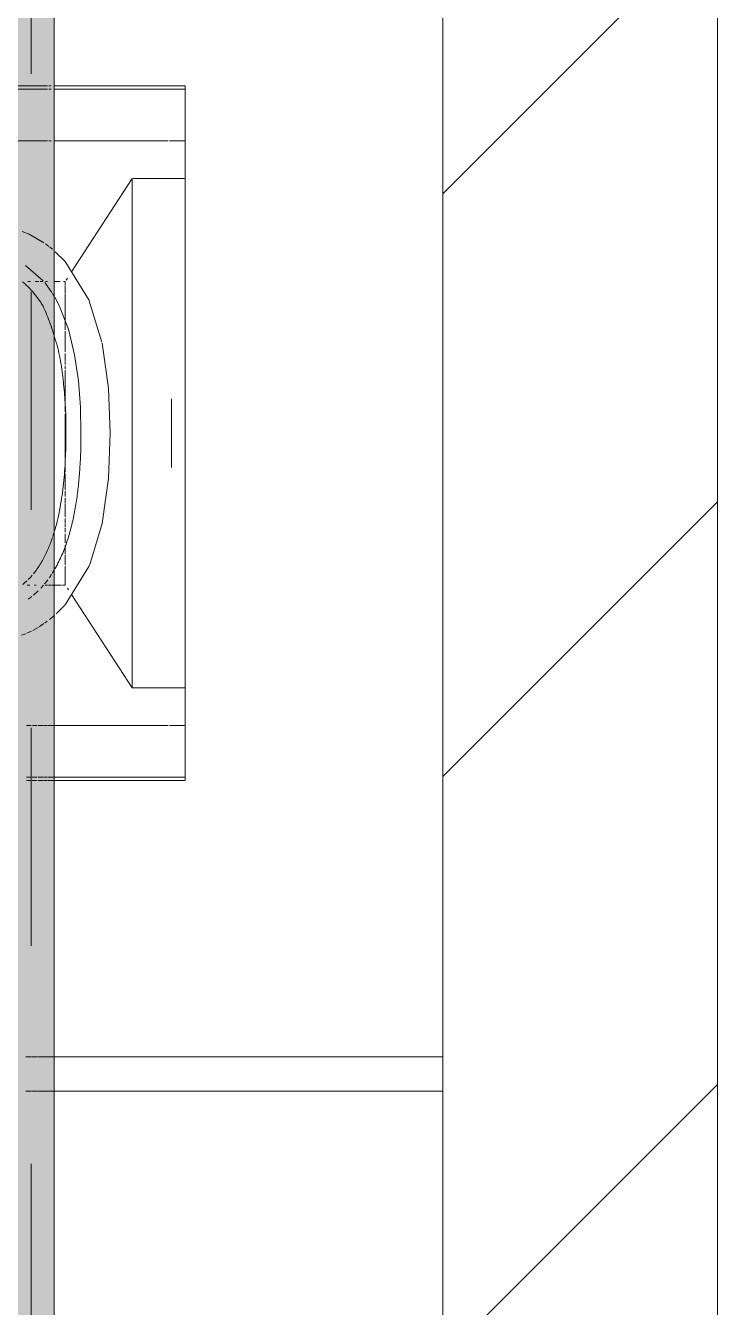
# Model space of a CAD drawing. Header units: millimetres. Extents: x -4000 to 187956, y -58990 to 162485.
# Drawn here: x 12146 to 12650, y 136797 to 137730 of the extents above; entities that cross this region are included whole.
import ezdxf

# ---------------------------------------------------------------- set-up
doc = ezdxf.new("R2010")
doc.units = ezdxf.units.MM
doc.linetypes.add('Dash 1_16_', pattern=[317.5, 158.75, -158.75])
for name, color, linetype, lineweight in [('A-WALL', 113, 'Continuous', 13), ('A-WALL-PATT', 111, 'Continuous', 13), ('P-PIPE', 3, 'Continuous', 9), ('P-PIPE-CNTR', 3, 'Continuous', 9), ('P-SANR-FIXT', 6, 'Continuous', 9)]:
    doc.layers.add(name, color=color, linetype=linetype, lineweight=lineweight)

# ---------------------------------------------------------------- blocks, each defined once
blk = doc.blocks.new('WCPan-SquattingPan-Vitra-ArkitektSeries-5952 - CMPX502N-V829-FFS - TANG 1')
at = {"layer": 'P-SANR-FIXT', "color": 252}
for p, q in [((-212.88, 212.38), (-252.96, 212.38)), ((-212.88, 200.95), (-212.88, 212.38)), ((-212.88, 212.38), (-185.38, 212.38)), ((-185.38, 212.38), (-185.38, 174.12)), ((-23.55, 212.38), (-185.38, 212.38)), ((25, 212.38), (-25, 212.38)), ((25, 212.38), (-25, 212.38)), ((185.5, 212.38), (25, 212.38)), ((185.5, 173.73), (185.5, 212.38)), ((185.5, 212.38), (212.95, 212.38)), ((212.95, 212.38), (212.95, 200.97)), ((252.96, 212.38), (212.95, 212.38)), ((-212.88, 116.72), (-212.88, 199.94)), ((-25, 202.38), (25, 202.38)), ((-25, 202.38), (25, 202.38)), ((212.95, 199.81), (212.95, 116.81)), ((-185.38, 173.73), (-117.46, 129.49)), ((185.5, 173.73), (-184.71, 173.73)), ((117.43, 129.42), (185.5, 173.73)), ((-12.54, 124.95), (10.49, 124.95)), ((33.54, 124.95), (36.64, 124.95)), ((59.11, 124.95), (60.87, 124.95)), ((66.03, 124.95), (68.38, 124.95))]:
    blk.add_line(p, q, dxfattribs=at)
at = {"layer": 'P-SANR-FIXT', "color": 250}
for p, q in [((-252.96, 212.38), (-250.56, 212.38)), ((-252.96, 212.38), (-252.96, 116.71)), ((250.56, 212.38), (-250.56, 212.38)), ((-250.56, 212.38), (-250.56, 116.71)), ((250.56, 212.38), (250.56, 116.82)), ((252.96, 212.38), (250.56, 212.38)), ((252.96, 116.82), (252.96, 212.38))]:
    blk.add_line(p, q, dxfattribs=at)
at = {"layer": 'P-SANR-FIXT', "color": 253}
for p, q in [((20.23, 212.38), (-23.55, 212.38)), ((25, 212.38), (21.03, 212.38)), ((-112.87, 126.5), (-111.36, 125.51)), ((-110.49, 124.95), (-110.49, 123.57)), ((-110.49, 124.95), (-107.53, 124.95)), ((-107.06, 124.95), (-102.01, 124.95)), ((-101.59, 124.95), (-75.34, 124.95)), ((-74.25, 124.95), (-59.19, 124.95)), ((-58.16, 124.95), (-52.57, 124.95)), ((-51.98, 124.95), (-49.94, 124.95)), ((-49.02, 124.95), (-46.95, 124.95)), ((-45.86, 124.95), (-15.47, 124.95)), ((-14.16, 124.95), (-12.54, 124.95)), ((10.49, 124.95), (13.84, 124.95)), ((14.05, 124.95), (18.61, 124.95)), ((19.02, 124.95), (21.03, 124.95)), ((21.58, 124.95), (24.06, 124.95)), ((24.95, 124.95), (28.47, 124.95)), ((29.53, 124.95), (31.4, 124.95)), ((31.85, 124.95), (33.54, 124.95)), ((36.64, 124.95), (41.26, 124.95)), ((42.18, 124.95), (45.98, 124.95)), ((47.25, 124.95), (50.8, 124.95)), ((51.1, 124.95), (52.91, 124.95)), ((52.97, 124.95), (59.11, 124.95)), ((62.03, 124.95), (65.41, 124.95)), ((69.22, 124.95), (71.99, 124.95)), ((73.28, 124.95), (76.77, 124.95)), ((76.95, 124.95), (79.82, 124.95)), ((81.63, 124.95), (87.76, 124.95)), ((88.55, 124.95), (95.86, 124.95)), ((96.73, 124.95), (110.44, 124.95)), ((110.55, 123.02), (110.55, 124.91)), ((110.55, 116.88), (110.55, 122.11)), ((112.91, 126.48), (114.09, 127.25)), ((-110.49, 121.25), (-110.49, 116.74)), ((110.55, 115.04), (110.55, 116.35))]:
    blk.add_line(p, q, dxfattribs=at)
at = {"layer": 'P-SANR-FIXT', "color": 16}
for p, q in [((-252.96, 114.68), (-252.96, 112.96)), ((-252.96, 112.02), (-252.96, 86.69)), ((-250.56, 114.68), (-250.56, 112.96)), ((-250.56, 112.02), (-250.56, 86.69)), ((-102.53, 115.17), (-109.64, 109.96)), ((-99.89, 116.8), (-101.76, 115.66)), ((250.56, 116.35), (250.56, 114.95)), ((250.56, 114.68), (250.56, 112.46)), ((250.56, 112.02), (250.56, 109.14)), ((252.96, 114.95), (252.96, 116.35)), ((252.96, 112.46), (252.96, 114.68)), ((252.96, 109.13), (252.96, 112.02)), ((-111.06, 108.75), (-122.13, 95.93)), ((250.56, 108.57), (250.56, 105.2)), ((250.56, 104.54), (250.56, 100.93)), ((252.96, 105.2), (252.96, 108.57)), ((252.96, 100.92), (252.96, 104.54)), ((250.56, 100.22), (250.56, 96.61)), ((252.96, 96.6), (252.96, 100.22))]:
    blk.add_line(p, q, dxfattribs=at)
at = {"layer": 'P-SANR-FIXT', "color": 243}
for p, q in [((-212.88, 112.92), (-212.88, 114.68)), ((-212.88, 86.65), (-212.88, 112.02)), ((-137.86, 110.5), (-136.04, 112.94)), ((-135.39, 113.77), (-133.91, 115.59)), ((133.91, 115.59), (135.6, 113.5)), ((212.95, 114.68), (212.95, 112.5)), ((212.95, 112.02), (212.95, 109.19)), ((136.88, 111.84), (138.12, 110.13)), ((138.65, 109.38), (140.88, 106)), ((141.43, 105.1), (143.54, 101.36)), ((212.95, 108.57), (212.95, 105.26)), ((212.95, 104.54), (212.95, 100.99)), ((145.99, 96.11), (147.13, 93.06)), ((212.95, 100.22), (212.95, 96.67))]:
    blk.add_line(p, q, dxfattribs=at)
at = {"layer": 'P-SANR-FIXT', "color": 9}
for p, q in [((-110.49, 112.02), (-110.49, 110.58)), ((110.55, 112.66), (110.55, 114.68)), ((110.55, 110.19), (110.55, 112.02)), ((-110.49, 108.57), (-110.49, 106.65)), ((-110.49, 105.75), (-110.49, 104.54)), ((-110.49, 104.37), (-110.49, 102.94)), ((110.55, 102.5), (110.55, 103.79)), ((-110.49, 99.61), (-110.49, 97.69)), ((110.55, 97.22), (110.55, 99.08))]:
    blk.add_line(p, q, dxfattribs=at)
at = {"layer": 'P-SANR-FIXT', "color": 25}
for p, q in [((132.52, 117.21), (133.62, 115.93)), ((212.95, 116.35), (212.95, 114.98))]:
    blk.add_line(p, q, dxfattribs=at)
at = {"layer": 'P-SANR-FIXT', "color": 252, "flags": 128}
for points in [[(-132.19, 117.59), (-125.05, 124.81), (-97.11, 142.05), (-66.3, 151.6)], [(-65.64, 151.75), (-32.88, 156.4), (0, 157.68)], [(0, 157.68), (32.87, 156.4), (65.64, 151.75), (94.17, 143.32)], [(94.37, 143.24), (97.11, 142.05), (125.05, 124.81), (131.47, 118.39)]]:
    blk.add_lwpolyline(points, dxfattribs=at)
at = {"layer": 'P-SANR-FIXT', "color": 250, "flags": 128}
blk.add_lwpolyline([(0, 136.38), (-19.05, 135.95), (-38.22, 134.5), (-57.15, 131.73), (-75.73, 127.21), (-93.56, 120.23), (-98.98, 117.34)], dxfattribs=at)
at = {"layer": 'P-SANR-FIXT', "color": 243, "flags": 128}
for points in [[(-146.98, 93.49), (-144.85, 98.72), (-138.65, 109.38)], [(144.05, 100.38), (144.85, 98.72), (145.65, 96.94)]]:
    blk.add_lwpolyline(points, dxfattribs=at)
at = {"layer": 'P-SANR-FIXT', "color": 250}
for points, knots in [([(98.79, 117.45), (97.86, 117.99), (93.7, 120.28), (86.05, 123.75), (75.88, 127.3), (65.19, 130.16), (54.55, 132.3), (43.7, 133.93), (32.53, 135.12), (17.68, 136.15), (6.8, 136.38), (0, 136.38)], [0.3361599, 0.3361599, 0.3361599, 0.3361599, 0.3571429, 0.4285714, 0.5, 0.5714286, 0.6428571, 0.7142857, 0.7857143, 0.8571429, 1, 1, 1, 1]), ([(-70.01, 117.21), (-68.94, 117.53), (-66.6, 118.24), (-62.99, 119.24), (-59.33, 120.14), (-55.74, 120.91), (-50.87, 121.81), (-44.72, 122.74), (-37.27, 123.6), (-29.83, 124.31), (-22.41, 124.89), (-12.48, 125.39), (-5, 125.49), (0, 125.43)], [-0.1121353, -0.1121353, -0.1121353, -0.1121353, -0.1071429, -0.1011905, -0.0952381, -0.0892857, -0.0833333, -0.0714286, -0.0595238, -0.047619, -0.0357143, -0.0238095, 0, 0, 0, 0]), ([(0, 125.43), (5.34, 125.43), (13.8, 125.28), (25.48, 124.65), (34.36, 123.93), (43.13, 122.93), (51.71, 121.64), (60.17, 120.01), (66.54, 118.46), (70.05, 117.47), (70.81, 117.25)], [0, 0, 0, 0, 0.0294118, 0.0441176, 0.0588235, 0.0735294, 0.0882353, 0.1029412, 0.1176471, 0.121678, 0.121678, 0.121678, 0.121678])]:
    blk.add_open_spline(points, degree=3, knots=knots, dxfattribs=at)
at = {"layer": 'P-SANR-FIXT', "color": 16}
for points, knots in [([(-110.24, 93.79), (-109.51, 94.74), (-107.97, 96.54), (-105.41, 99.11), (-103.13, 101.12), (-101.25, 102.65), (-100.05, 103.57), (-99.12, 104.27), (-98.24, 104.94), (-96.78, 106.05), (-94.76, 107.48), (-91.77, 109.17), (-87.62, 111.02), (-81.64, 113.31), (-75.65, 115.41), (-71.85, 116.63), (-70.56, 117.04)], [-0.2380952, -0.2380952, -0.2380952, -0.2380952, -0.2261905, -0.2142857, -0.202381, -0.1964286, -0.1904762, -0.1875, -0.1845238, -0.1785714, -0.1666667, -0.1547619, -0.1428571, -0.1309524, -0.1190476, -0.1129911, -0.1129911, -0.1129911, -0.1129911]), ([(75.97, 115.62), (76.23, 115.54), (79.2, 114.52), (84.8, 112.37), (91.35, 109.16), (96.35, 106.18), (99.58, 103.97), (101.56, 102.42), (102.38, 101.75)], [0.13094435, 0.13094435, 0.13094435, 0.13094435, 0.13235294, 0.14705882, 0.16176471, 0.16911765, 0.17647059, 0.18172962, 0.18172962, 0.18172962, 0.18172962]), ([(117.99, 101.63), (117.8, 101.85), (116.76, 103.1), (115.67, 104.29), (114.75, 105.24)], [0.17290328, 0.17290328, 0.17290328, 0.17290328, 0.17857143, 0.20446404, 0.20446404, 0.20446404, 0.20446404])]:
    blk.add_open_spline(points, degree=3, knots=knots, dxfattribs=at)
for points in [[(72.13, 116.85), (73.12, 116.55), (74.1, 116.24), (75.09, 115.92)], [(102.2, 115.38), (101.42, 115.88), (100.63, 116.36), (99.84, 116.84)], [(105.32, 113.27), (104.51, 113.85), (103.69, 114.41), (102.86, 114.96)], [(109.78, 109.85), (108.79, 110.67), (107.79, 111.46), (106.76, 112.23)], [(112.9, 107.07), (112.14, 107.78), (111.38, 108.48), (110.59, 109.15)], [(103.36, 100.93), (104.44, 100.01), (105.49, 99.03), (106.52, 98)], [(107.38, 97.1), (108.33, 96.1), (109.24, 95.04), (110.11, 93.96)], [(120.81, 97.91), (120.18, 98.83), (119.51, 99.72), (118.83, 100.59)]]:
    blk.add_open_spline(points, degree=3, dxfattribs=at)
blk = doc.blocks.new('CMF2_NHAXUONG_A_rvt-1-FFS - TANG 1')
at = {"layer": 'A-WALL-PATT', "lineweight": 9}
h = blk.add_hatch(dxfattribs=at)
h.set_pattern_fill('FP_12', color=250, style=0, pattern_type=2)
h.set_pattern_definition([(45, (0, 0), (-212.13203, 212.13203), [])])
h.paths.add_polyline_path([(12649.79, 136000.01), (12649.79, 139700.01), (12449.79, 139700.01), (12449.79, 136000.01), (12460.49, 136000.01)])
at = {"layer": 'A-WALL', "color": 50, "lineweight": 15}
for p, q in [((12449.79, 139700.01), (12449.79, 136000.01)), ((12649.79, 136000.01), (12649.79, 139700.01)), ((12166.65, 136979.18), (12449.79, 136979.18)), ((12449.79, 136954.18), (12166.66, 136954.18))]:
    blk.add_line(p, q, dxfattribs=at)
at = {"layer": 'A-WALL', "color": 35, "lineweight": 15}
for p, q in [((12649.79, 136000.01), (12649.79, 139700.01)), ((12449.79, 137887.51), (12449.79, 136979.18)), ((12449.79, 136979.18), (12166.65, 136979.18)), ((12449.79, 136954.18), (12449.79, 136979.18)), ((12166.66, 136954.18), (12449.79, 136954.18)), ((12449.79, 136954.18), (12449.79, 136045.85))]:
    blk.add_line(p, q, dxfattribs=at)
at = {"layer": 'A-WALL', "color": 14, "lineweight": 15}
for p, q in [((12146.06, 136979.18), (12150, 136979.18)), ((12150.39, 136979.18), (12154.32, 136979.18)), ((12154.68, 136979.18), (12158.35, 136979.18)), ((12158.66, 136979.18), (12161.81, 136979.18)), ((12162.05, 136979.18), (12164.46, 136979.18)), ((12164.61, 136979.18), (12166.13, 136979.18)), ((12150, 136954.18), (12146.02, 136954.18)), ((12154.32, 136954.18), (12150.34, 136954.18)), ((12158.35, 136954.18), (12154.64, 136954.18)), ((12161.81, 136954.18), (12158.63, 136954.18)), ((12164.46, 136954.18), (12162.02, 136954.18)), ((12166.13, 136954.18), (12164.6, 136954.18))]:
    blk.add_line(p, q, dxfattribs=at)
at = {"layer": 'A-WALL', "color": 15, "lineweight": 15}
for p, q in [((12150, 136979.18), (12146.06, 136979.18)), ((12154.32, 136979.18), (12150.39, 136979.18)), ((12158.35, 136979.18), (12154.68, 136979.18)), ((12161.81, 136979.18), (12158.66, 136979.18)), ((12164.46, 136979.18), (12162.05, 136979.18)), ((12166.13, 136979.18), (12164.61, 136979.18)), ((12146.02, 136954.18), (12150, 136954.18)), ((12150.34, 136954.18), (12154.32, 136954.18)), ((12154.64, 136954.18), (12158.35, 136954.18)), ((12158.63, 136954.18), (12161.81, 136954.18)), ((12162.02, 136954.18), (12164.46, 136954.18)), ((12164.6, 136954.18), (12166.13, 136954.18))]:
    blk.add_line(p, q, dxfattribs=at)
at = {"layer": 'A-WALL', "color": 53, "lineweight": 15}
blk.add_line((12449.79, 136979.18), (12449.79, 136954.18), dxfattribs=at)
blk.add_line((12449.79, 136979.18), (12449.79, 136954.18), dxfattribs=at)
at = {"layer": 'P-SANR-FIXT', "color": 250, "lineweight": 9, "rotation": 269.9999999999997}
blk.add_blockref('WCPan-SquattingPan-Vitra-ArkitektSeries-5952 - CMPX502N-V829-FFS - TANG 1', (12049.79, 137433.34), dxfattribs=at)

msp = doc.modelspace()

# ---------------------------------------------------------------- block references
at = {"lineweight": 5}
msp.add_blockref('CMF2_NHAXUONG_A_rvt-1-FFS - TANG 1', (0, 0), dxfattribs=at)

# ---------------------------------------------------------------- next in the draw order: hatches: boundary and pattern name
at = {"layer": 'P-PIPE', "lineweight": 5, "transparency": 33554534}
for points in [[(12150, 136742.6), (12150, 139409.54), (12133.3, 139409.54), (12133.87, 136742.6), (12145.68, 136742.6)], [(12150, 136742.6), (12166.7, 136742.6), (12166.13, 139409.54), (12150, 139409.54), (12150, 136828.3)]]:
    msp.add_hatch(color=1, dxfattribs=at).paths.add_polyline_path(points)

# ---------------------------------------------------------------- next in the draw order: linework, layer by layer
at = {"layer": 'P-PIPE', "color": 20, "lineweight": 13}
msp.add_line((12166.7, 136742.6), (12166.7, 139409.54), dxfattribs=at)
at = {"layer": 'P-PIPE-CNTR', "color": 1, "linetype": 'Dash 1_16_'}
msp.add_line((12150, 136742.6), (12150, 139409.54), dxfattribs=at)
msp.add_line((12150, 136742.6), (12150, 139409.54), dxfattribs=at)

doc.saveas('drawing.dxf')
